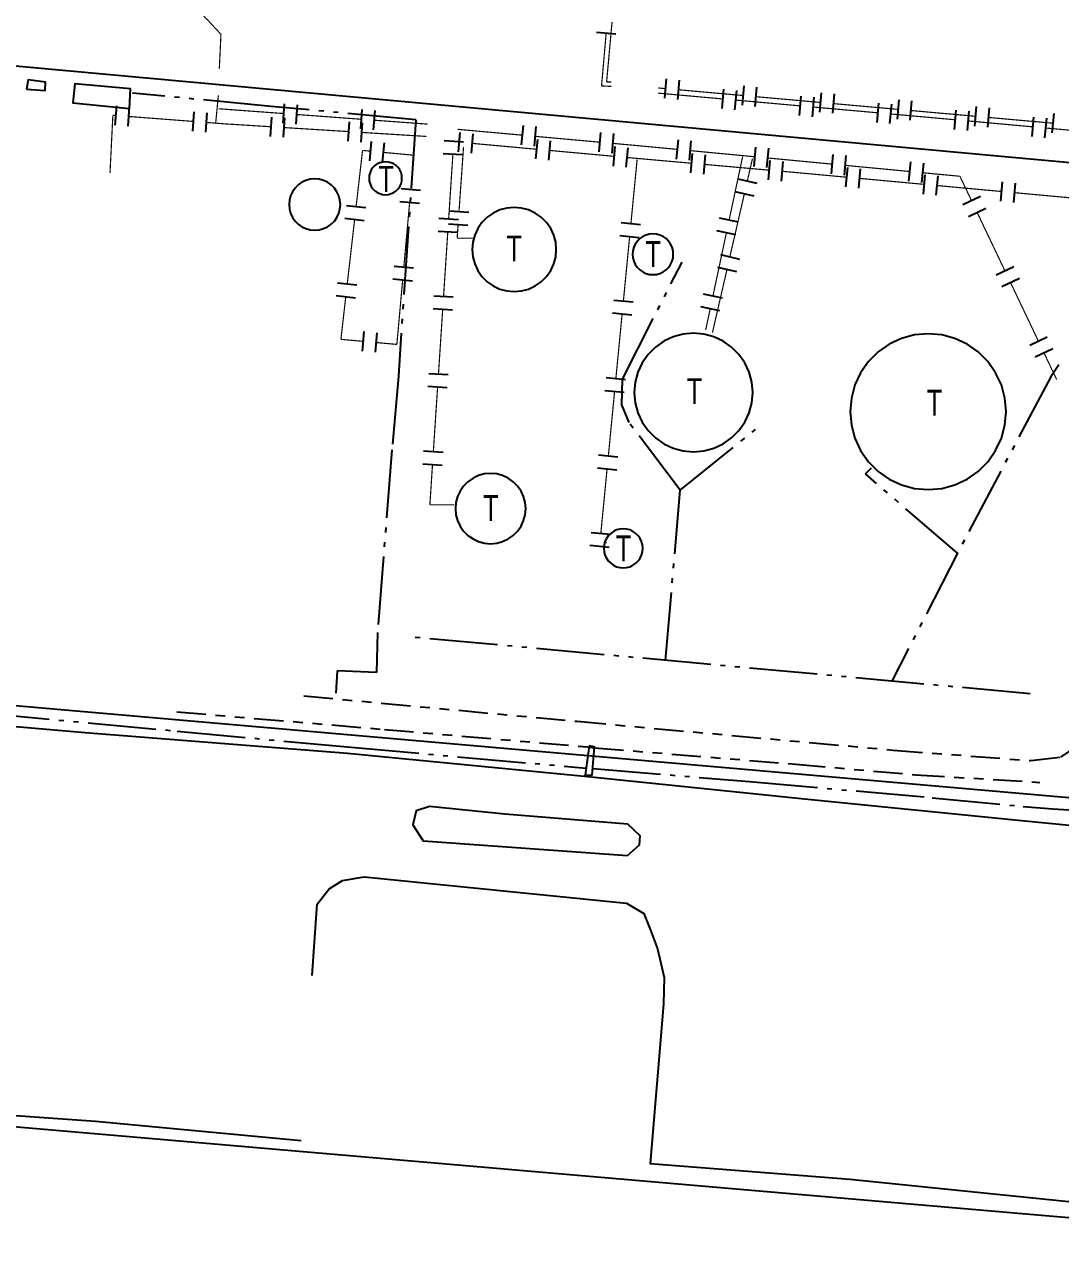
# Model space of a CAD drawing. Extents: x 200604 to 201918, y 4843538 to 4845237.
# Drawn here: x 200988.6 to 201148.4, y 4844541.1 to 4844729.3 of the extents above; entities that cross this region are included whole.
import ezdxf

# ---------------------------------------------------------------- set-up
doc = ezdxf.new("R2010")
doc.units = 0
doc.header["$LTSCALE"] = 1.5
doc.header["$MEASUREMENT"] = 0
doc.linetypes.add('TRACO_05', pattern=[11, 7, -1, 0.5, -1, 0.5, -1])
doc.linetypes.add('TRACO_25', pattern=[8, 3, -1, 1, -1, 1, -1])
for name, color, linetype in [('CD_MALHA_LOTES', 7, 'CONTINUOUS'), ('HD-ADUTORAS', 170, 'CONTINUOUS'), ('HD-RESERV-ETA', 7, 'CONTINUOUS'), ('HD-TANQUE-PC', 170, 'CONTINUOUS'), ('HD-VALAS-DRENOS', 170, 'CONTINUOUS'), ('SV-ESTIVAS', 7, 'CONTINUOUS'), ('SV-RUA-NAO-PAV', 7, 'CONTINUOUS'), ('SV-RUA-PAVIM', 7, 'CONTINUOUS')]:
    doc.layers.add(name, color=color, linetype=linetype)
doc.styles.add('ARIAL', font='ARIAL.SHX')

msp = doc.modelspace()

# ---------------------------------------------------------------- linework, layer by layer
at = {"layer": 'CD_MALHA_LOTES', "linetype": 'Continuous', "flags": 128}
for points in [[(200919.884663, 4844729.054764), (201164.47, 4844706.65)], [(200950.073745, 4844627.499489), (201188.57, 4844606.69)], [(201197.37, 4844541.11), (200966.55, 4844561.021025)]]:
    msp.add_lwpolyline(points, dxfattribs=at)
at = {"layer": 'HD-ADUTORAS', "const_width": 0.18}
for points in [[(201018.92, 4844727.77), (201015.704006, 4844731.20306)], [(201078.4, 4844720.41), (201079.237096, 4844729.662209)], [(201018.67, 4844722.48), (201018.906031, 4844727.474426)], [(201018.906031, 4844727.474426), (201018.92, 4844727.77)], [(201078.330734, 4844727.912627), (201077.632541, 4844719.943152)], [(201077.632541, 4844719.943152), (201077.62, 4844719.8)], [(201077.62, 4844719.8), (201078.475356, 4844719.759814)], [(201079.11, 4844720.41), (201078.4, 4844720.41)], [(201078.475356, 4844719.759814), (201079.11, 4844719.73)], [(201086.519579, 4844719.475745), (201086.36, 4844719.49)], [(201087.515612, 4844719.386762), (201086.519579, 4844719.475745)], [(201018.11, 4844714.1), (201018.494997, 4844718.081429)], [(201018.494997, 4844718.081429), (201018.52, 4844718.34)], [(201086.33, 4844718.69), (201096.2902, 4844717.798696)], [(201099.46801, 4844718.318968), (201089.507679, 4844719.208796)], [(201098.28224, 4844717.620435), (201108.242439, 4844716.729131)], [(201111.420408, 4844717.251175), (201101.460077, 4844718.141003)], [(201018.59, 4844716.28), (201028.56304, 4844715.546187)], [(201110.234479, 4844716.55087), (201120.194679, 4844715.659566)], [(201123.372806, 4844716.183381), (201113.412475, 4844717.073209)], [(201122.186719, 4844715.481305), (201127.166819, 4844715.035653)], [(201135.325204, 4844715.115587), (201125.364872, 4844716.005415)], [(201002.25, 4844715.28), (201001.828432, 4844706.771984)], [(201002.730132, 4844715.243111), (201002.25, 4844715.28)], [(201014.694867, 4844714.323809), (201004.724254, 4844715.089894)], [(201019.56, 4844713.95), (201016.688989, 4844714.170592)], [(201019.680293, 4844713.942488), (201019.56, 4844713.95)], [(201026.666678, 4844713.50612), (201019.680293, 4844713.942488)], [(201030.557647, 4844715.399424), (201040.530687, 4844714.665611)], [(201042.525295, 4844714.518849), (201050.503727, 4844713.931798)], [(201050.503727, 4844713.931798), (201050.8, 4844713.91)], [(201127.166819, 4844715.035653), (201127.23, 4844715.03)], [(201127.23, 4844715.03), (201132.14628, 4844714.582926)], [(201134.138061, 4844714.401798), (201144.096968, 4844713.49616)], [(201147.277602, 4844714.047794), (201137.31727, 4844714.937622)], [(201038.643339, 4844712.75806), (201028.662788, 4844713.381443)], [(201050.62, 4844712.01), (201040.639449, 4844712.633383)], [(201055.42, 4844713.11), (201065.379287, 4844712.208559)], [(201067.371145, 4844712.028271), (201077.330432, 4844711.12683)], [(201146.088749, 4844713.315032), (201156.047656, 4844712.409393)], [(201040.76, 4844709.86), (201039.762896, 4844701.160711)], [(201041.002668, 4844709.837021), (201040.76, 4844709.86)], [(201041.998215, 4844709.742746), (201041.002668, 4844709.837021)], [(201056.331348, 4844710.364231), (201055.633798, 4844700.38859)], [(201067.635837, 4844710.033658), (201057.677151, 4844710.941723)], [(201079.58626, 4844708.943981), (201069.627574, 4844709.852045)], [(201079.32229, 4844710.946542), (201082.310076, 4844710.67611)], [(201082.310076, 4844710.67611), (201082.93, 4844710.62)], [(201082.93, 4844710.62), (201089.278911, 4844710.01637)], [(201091.269932, 4844709.827072), (201101.225039, 4844708.880579)], [(201048.68, 4844709.11), (201043.989307, 4844709.554195)], [(201048.205125, 4844703.843042), (201048.65411, 4844708.822843)], [(201048.65411, 4844708.822843), (201048.68, 4844709.11)], [(201054.040061, 4844699.324809), (201054.695739, 4844709.30329)], [(201082.92, 4844708.64), (201081.577997, 4844708.762368)], [(201083.11, 4844708.48), (201082.143295, 4844698.526836)], [(201083.569865, 4844708.582212), (201082.92, 4844708.64)], [(201091.53842, 4844707.873604), (201083.569865, 4844708.582212)], [(201099.38, 4844708.9), (201097.295201, 4844699.119733)], [(201100.101364, 4844705.138906), (201100.774035, 4844708.062519)], [(201100.774035, 4844708.062519), (201100.9, 4844708.61)], [(201103.21606, 4844708.691281), (201113.171167, 4844707.744788)], [(201001.828432, 4844706.771984), (201001.81, 4844706.4)], [(201103.491253, 4844706.810692), (201093.530559, 4844707.696452)], [(201107.21, 4844706.48), (201105.483392, 4844706.63354)], [(201107.475455, 4844706.455551), (201107.21, 4844706.48)], [(201115.441736, 4844705.721815), (201107.475455, 4844706.455551)], [(201115.162189, 4844707.55549), (201125.117295, 4844706.608997)], [(201127.108317, 4844706.419699), (201132.08587, 4844705.946452)], [(201127.391157, 4844704.62121), (201117.433306, 4844705.538381)], [(201139.340579, 4844703.520605), (201129.382728, 4844704.437776)], [(201132.08587, 4844705.946452), (201132.89, 4844705.87)], [(201132.89, 4844705.87), (201134.692059, 4844702.084832)], [(201097.410682, 4844693.444453), (201099.652917, 4844703.18983)], [(201151.29, 4844702.42), (201141.332149, 4844703.337171)], [(201047.127563, 4844691.891521), (201048.025531, 4844701.851122)], [(201039.535148, 4844699.173721), (201038.396413, 4844689.238768)], [(201135.551769, 4844700.279037), (201139.850323, 4844691.250059)], [(201053.253248, 4844687.350632), (201053.908926, 4844697.329113)], [(201055.494288, 4844698.393461), (201055.354778, 4844696.398333)], [(201096.878241, 4844697.16368), (201094.793443, 4844687.383414)], [(201055.354778, 4844696.398333), (201055.35, 4844696.33)], [(201055.35, 4844696.33), (201057.2815, 4844696.330542)], [(201057.2815, 4844696.330542), (201057.89, 4844696.33)], [(201081.949954, 4844696.536203), (201080.98325, 4844686.583038)], [(201094.72, 4844681.75), (201096.962235, 4844691.495377)], [(201046.05, 4844679.94), (201046.947969, 4844689.899601)], [(201140.710033, 4844689.444263), (201145.008587, 4844680.415286)], [(201038.168666, 4844687.251778), (201037.485425, 4844681.290806)], [(201052.466435, 4844675.376454), (201053.122112, 4844685.354935)], [(201094.376483, 4844685.42736), (201093.751043, 4844682.49328)], [(201080.789909, 4844684.592405), (201079.823204, 4844674.639241)], [(201093.751043, 4844682.49328), (201093.68, 4844682.16)], [(201037.485425, 4844681.290806), (201037.42, 4844680.72)], [(201037.42, 4844680.72), (201040.831551, 4844680.411655)], [(201042.823431, 4844680.231624), (201045.811252, 4844679.961578)], [(201045.811252, 4844679.961578), (201046.05, 4844679.94)], [(201145.868298, 4844678.60949), (201147.587719, 4844674.997899)], [(201147.587719, 4844674.997899), (201147.82, 4844674.51)], [(201051.679622, 4844663.402277), (201052.335299, 4844673.380758)], [(201079.629863, 4844672.648608), (201078.663158, 4844662.695444)], [(201051.14, 4844655.19), (201051.548486, 4844661.406581)], [(201078.469817, 4844660.704811), (201077.503113, 4844650.751646)], [(201051.910011, 4844655.192013), (201051.14, 4844655.19)], [(201054.91, 4844655.2), (201051.910011, 4844655.192013)], [(201078.281906, 4844649.384389), (201078.41, 4844649.34)]]:
    msp.add_lwpolyline(points, dxfattribs=at)
at = {"layer": 'HD-ADUTORAS'}
for points in [[(201079.825011, 4844727.781716), (201076.836458, 4844728.043538)], [(201087.382138, 4844717.892712), (201087.649087, 4844720.880812)], [(201089.374204, 4844717.714747), (201089.641153, 4844720.702846)], [(201099.334536, 4844716.824919), (201099.601484, 4844719.813018)], [(201101.326602, 4844716.646953), (201101.593551, 4844719.635052)], [(201096.423895, 4844719.292726), (201096.156504, 4844716.304666)], [(201098.415935, 4844719.114465), (201098.148544, 4844716.126405)], [(201108.376135, 4844718.223161), (201108.108744, 4844715.235101)], [(201110.368175, 4844718.0449), (201110.100783, 4844715.05684)], [(201111.286934, 4844715.757125), (201111.553882, 4844718.745224)], [(201113.279, 4844715.579159), (201113.545949, 4844718.567259)], [(201123.239332, 4844714.689331), (201123.50628, 4844717.677431)], [(201125.231398, 4844714.511366), (201125.498347, 4844717.499465)], [(201002.615219, 4844713.747519), (201002.845044, 4844716.738703)], [(201004.609341, 4844713.594302), (201004.839167, 4844716.585486)], [(201014.579954, 4844712.828217), (201014.809779, 4844715.819401)], [(201016.574076, 4844712.675), (201016.803902, 4844715.666184)], [(201028.673112, 4844717.042143), (201028.452968, 4844714.050231)], [(201030.667719, 4844716.89538), (201030.447576, 4844713.903468)], [(201040.640759, 4844716.161567), (201040.420615, 4844713.169655)], [(201042.635367, 4844716.014805), (201042.415223, 4844713.022893)], [(201120.328374, 4844717.153596), (201120.060983, 4844714.165536)], [(201122.320414, 4844716.975335), (201122.053023, 4844713.987275)], [(201132.282126, 4844716.076762), (201132.010434, 4844713.08909)], [(201134.273907, 4844715.895634), (201134.002216, 4844712.907962)], [(201135.19173, 4844713.621538), (201135.458678, 4844716.609637)], [(201137.183796, 4844713.443572), (201137.450745, 4844716.431671)], [(201026.573171, 4844712.009037), (201026.760186, 4844715.003202)], [(201028.569281, 4844711.884361), (201028.756296, 4844714.878526)], [(201038.549832, 4844711.260977), (201038.736847, 4844714.255143)], [(201040.545942, 4844711.136301), (201040.732957, 4844714.130466)], [(201065.514503, 4844713.702452), (201065.244071, 4844710.714666)], [(201144.232814, 4844714.989996), (201143.961122, 4844712.002324)], [(201146.224595, 4844714.808868), (201145.952903, 4844711.821196)], [(201147.144128, 4844712.553744), (201147.411076, 4844715.541843)], [(201055.549204, 4844709.629533), (201055.821624, 4844712.617138)], [(201057.540942, 4844709.44792), (201057.813361, 4844712.435526)], [(201067.506361, 4844713.522164), (201067.235929, 4844710.534378)], [(201077.465648, 4844712.620723), (201077.195216, 4844709.632937)], [(201079.457506, 4844712.440435), (201079.187074, 4844709.452649)], [(201041.856802, 4844708.249426), (201042.139628, 4844711.236065)], [(201043.847894, 4844708.060876), (201044.13072, 4844711.047514)], [(201053.330102, 4844711.397338), (201056.323646, 4844711.200635)], [(201067.499627, 4844708.539855), (201067.772046, 4844711.527461)], [(201069.491364, 4844708.358243), (201069.763784, 4844711.345848)], [(201079.45005, 4844707.450178), (201079.722469, 4844710.437784)], [(201081.441787, 4844707.268565), (201081.714206, 4844710.256171)], [(201089.420885, 4844711.509636), (201089.136937, 4844708.523104)], [(201091.411906, 4844711.320338), (201091.127958, 4844708.333806)], [(201101.367013, 4844710.373845), (201101.083065, 4844707.387313)], [(201103.358034, 4844710.184547), (201103.074087, 4844707.198015)], [(201053.198966, 4844709.401642), (201056.192511, 4844709.204939)], [(201091.405556, 4844706.379499), (201091.671284, 4844709.367708)], [(201093.397695, 4844706.202347), (201093.663423, 4844709.190556)], [(201103.358389, 4844705.316587), (201103.624117, 4844708.304796)], [(201105.350528, 4844705.139435), (201105.616256, 4844708.127644)], [(201113.313141, 4844709.238054), (201113.029193, 4844706.251522)], [(201115.304163, 4844709.048756), (201115.020215, 4844706.062224)], [(201125.259269, 4844708.102263), (201124.975322, 4844705.115731)], [(201115.304161, 4844704.228137), (201115.579312, 4844707.215492)], [(201117.295731, 4844704.044703), (201117.570882, 4844707.032058)], [(201127.250291, 4844707.912965), (201126.966343, 4844704.926433)], [(201098.639557, 4844705.475241), (201101.563171, 4844704.802571)], [(201127.253582, 4844703.127532), (201127.528733, 4844706.114887)], [(201129.245152, 4844702.944098), (201129.520303, 4844705.931453)], [(201139.203003, 4844702.026927), (201139.478154, 4844705.014283)], [(201141.194573, 4844701.843493), (201141.469725, 4844704.830848)], [(201046.711185, 4844703.977738), (201049.699065, 4844703.708347)], [(201098.19111, 4844703.526166), (201101.114724, 4844702.853495)], [(201136.046405, 4844702.729615), (201133.337712, 4844701.440049)], [(201041.253138, 4844700.989901), (201038.272653, 4844701.331521)], [(201046.531591, 4844701.985818), (201049.519472, 4844701.716427)], [(201057.130144, 4844700.283957), (201054.137452, 4844700.493222)], [(201136.906116, 4844700.92382), (201134.197423, 4844699.634254)], [(201041.025391, 4844699.00291), (201038.044906, 4844699.344531)], [(201052.543289, 4844699.423161), (201055.536833, 4844699.226457)], [(201083.63627, 4844698.38183), (201080.650321, 4844698.671841)], [(201098.762241, 4844698.807014), (201095.828161, 4844699.432453)], [(201052.412153, 4844697.427464), (201055.405698, 4844697.230761)], [(201056.990634, 4844698.288829), (201053.997942, 4844698.498094)], [(201098.345281, 4844696.85096), (201095.411201, 4844697.4764)], [(201083.442929, 4844696.391197), (201080.45698, 4844696.681208)], [(201095.948875, 4844693.780788), (201098.872489, 4844693.108118)], [(201045.633622, 4844692.026217), (201048.621503, 4844691.756826)], [(201095.500428, 4844691.831713), (201098.424042, 4844691.159042)], [(201141.204669, 4844691.894842), (201138.495976, 4844690.605276)], [(201039.886656, 4844689.067958), (201036.90617, 4844689.409578)], [(201045.454029, 4844690.034296), (201048.441909, 4844689.764906)], [(201142.06438, 4844690.089046), (201139.355687, 4844688.79948)], [(201039.658909, 4844687.080967), (201036.678423, 4844687.422588)], [(201051.756476, 4844687.448983), (201054.75002, 4844687.25228)], [(201096.260483, 4844687.070694), (201093.326403, 4844687.696133)], [(201051.62534, 4844685.453287), (201054.618885, 4844685.256584)], [(201082.476224, 4844686.438033), (201079.490275, 4844686.728044)], [(201095.843523, 4844685.11464), (201092.909443, 4844685.74008)], [(201082.282883, 4844684.4474), (201079.296934, 4844684.737411)], [(201040.966574, 4844681.905566), (201040.696527, 4844678.917745)], [(201042.958455, 4844681.725535), (201042.688408, 4844678.737714)], [(201146.362933, 4844681.060069), (201143.65424, 4844679.770503)], [(201147.222644, 4844679.254273), (201144.513951, 4844677.964707)], [(201050.969663, 4844675.474806), (201053.963207, 4844675.278103)], [(201081.316179, 4844674.494235), (201078.330229, 4844674.784247)], [(201050.838527, 4844673.47911), (201053.832072, 4844673.282406)], [(201081.122838, 4844672.503602), (201078.136888, 4844672.793614)], [(201050.18285, 4844663.500628), (201053.176394, 4844663.303925)], [(201050.051714, 4844661.504932), (201053.045258, 4844661.308229)], [(201080.156133, 4844662.550438), (201077.170184, 4844662.840449)], [(201079.962792, 4844660.559805), (201076.976843, 4844660.849816)], [(201078.996087, 4844650.606641), (201076.010138, 4844650.896652)], [(201078.802747, 4844648.616008), (201075.816797, 4844648.906019)]]:
    msp.add_lwpolyline(points, dxfattribs=at)
at = {"layer": 'HD-RESERV-ETA', "linetype": 'Continuous'}
for points in [[(200988.91, 4844719.29, 8.09), (200991.82, 4844719.1, 8.09), (200991.87, 4844720.37, 8.09), (200989.17, 4844720.72, 8.09)], [(201004.82, 4844716.34, 7.92), (201004.95, 4844719.35, 7.92), (200996.39, 4844720.13, 7.92), (200996.1, 4844717.2, 7.92)], [(201033.38, 4844705.47, 8.35), (201032.7, 4844705.41, 8.35), (201032.03, 4844705.23, 8.35), (201031.41, 4844704.94, 8.35), (201030.84, 4844704.54, 8.35), (201030.35, 4844704.05, 8.35), (201029.96, 4844703.49, 8.35), (201029.67, 4844702.86, 8.35), (201029.49, 4844702.2, 8.35), (201029.43, 4844701.51, 8.35), (201029.49, 4844700.82, 8.35), (201029.67, 4844700.16, 8.35), (201029.96, 4844699.53, 8.35), (201030.35, 4844698.97, 8.35), (201030.84, 4844698.48, 8.35), (201031.41, 4844698.09, 8.35), (201032.03, 4844697.8, 8.35), (201032.7, 4844697.62, 8.35), (201033.38, 4844697.56, 8.35), (201034.07, 4844697.62, 8.35), (201034.74, 4844697.8, 8.35), (201035.36, 4844698.09, 8.35), (201035.93, 4844698.48, 8.35), (201036.41, 4844698.97, 8.35), (201036.81, 4844699.53, 8.35), (201037.1, 4844700.16, 8.35), (201037.28, 4844700.82, 8.35), (201037.34, 4844701.51, 8.35), (201037.28, 4844702.2, 8.35), (201037.1, 4844702.86, 8.35), (201036.81, 4844703.49, 8.35), (201036.41, 4844704.05, 8.35), (201035.93, 4844704.54, 8.35), (201035.36, 4844704.94, 8.35), (201034.74, 4844705.23, 8.35), (201034.07, 4844705.41, 8.35)]]:
    msp.add_polyline3d(points, close=True, dxfattribs=at)
at = {"layer": 'HD-TANQUE-PC', "linetype": 'Continuous'}
for points in [[(201044.3, 4844708.11, 16.870001), (201043.86, 4844708.07, 16.870001), (201043.43, 4844707.96, 16.870001), (201043.03, 4844707.77, 16.870001), (201042.67, 4844707.52, 16.870001), (201042.36, 4844707.21, 16.870001), (201042.1, 4844706.84, 16.870001), (201041.92, 4844706.44, 16.870001), (201041.8, 4844706.01, 16.870001), (201041.76, 4844705.57, 16.870001), (201041.8, 4844705.13, 16.870001), (201041.92, 4844704.7, 16.870001), (201042.1, 4844704.3, 16.870001), (201042.36, 4844703.94, 16.870001), (201042.67, 4844703.63, 16.870001), (201043.03, 4844703.37, 16.870001), (201043.43, 4844703.19, 16.870001), (201043.86, 4844703.07, 16.870001), (201044.3, 4844703.03, 16.870001), (201044.74, 4844703.07, 16.870001), (201045.17, 4844703.19, 16.870001), (201045.57, 4844703.37, 16.870001), (201045.94, 4844703.63, 16.870001), (201046.25, 4844703.94, 16.870001), (201046.5, 4844704.3, 16.870001), (201046.69, 4844704.7, 16.870001), (201046.8, 4844705.13, 16.870001), (201046.84, 4844705.57, 16.870001), (201046.8, 4844706.01, 16.870001), (201046.69, 4844706.44, 16.870001), (201046.5, 4844706.84, 16.870001), (201046.25, 4844707.21, 16.870001), (201045.94, 4844707.52, 16.870001), (201045.57, 4844707.77, 16.870001), (201045.17, 4844707.96, 16.870001), (201044.74, 4844708.07, 16.870001)], [(201064.16, 4844701.06, 21.01), (201063.03, 4844700.96, 21.01), (201061.94, 4844700.67, 21.01), (201060.91, 4844700.19, 21.01), (201059.98, 4844699.54, 21.01), (201059.18, 4844698.74, 21.01), (201058.54, 4844697.81, 21.01), (201058.06, 4844696.79, 21.01), (201057.76, 4844695.7, 21.01), (201057.67, 4844694.57, 21.01), (201057.76, 4844693.44, 21.01), (201058.06, 4844692.35, 21.01), (201058.54, 4844691.32, 21.01), (201059.18, 4844690.4, 21.01), (201059.98, 4844689.6, 21.01), (201060.91, 4844688.95, 21.01), (201061.94, 4844688.47, 21.01), (201063.03, 4844688.18, 21.01), (201064.16, 4844688.08, 21.01), (201065.28, 4844688.18, 21.01), (201066.37, 4844688.47, 21.01), (201067.4, 4844688.95, 21.01), (201068.33, 4844689.6, 21.01), (201069.13, 4844690.4, 21.01), (201069.78, 4844691.32, 21.01), (201070.25, 4844692.35, 21.01), (201070.55, 4844693.44, 21.01), (201070.64, 4844694.57, 21.01), (201070.55, 4844695.7, 21.01), (201070.25, 4844696.79, 21.01), (201069.78, 4844697.81, 21.01), (201069.13, 4844698.74, 21.01), (201068.33, 4844699.54, 21.01), (201067.4, 4844700.19, 21.01), (201066.37, 4844700.67, 21.01), (201065.28, 4844700.96, 21.01)], [(201085.55, 4844696.99, 13.86), (201085, 4844696.94, 13.86), (201084.47, 4844696.8, 13.86), (201083.98, 4844696.56, 13.86), (201083.53, 4844696.25, 13.86), (201083.14, 4844695.86, 13.86), (201082.82, 4844695.41, 13.86), (201082.59, 4844694.92, 13.86), (201082.45, 4844694.39, 13.86), (201082.4, 4844693.84, 13.86), (201082.45, 4844693.3, 13.86), (201082.59, 4844692.77, 13.86), (201082.82, 4844692.27, 13.86), (201083.14, 4844691.82, 13.86), (201083.53, 4844691.43, 13.86), (201083.98, 4844691.12, 13.86), (201084.47, 4844690.89, 13.86), (201085, 4844690.74, 13.86), (201085.55, 4844690.7, 13.86), (201086.09, 4844690.74, 13.86), (201086.62, 4844690.89, 13.86), (201087.12, 4844691.12, 13.86), (201087.57, 4844691.43, 13.86), (201087.96, 4844691.82, 13.86), (201088.27, 4844692.27, 13.86), (201088.5, 4844692.77, 13.86), (201088.64, 4844693.3, 13.86), (201088.69, 4844693.84, 13.86), (201088.64, 4844694.39, 13.86), (201088.5, 4844694.92, 13.86), (201088.27, 4844695.41, 13.86), (201087.96, 4844695.86, 13.86), (201087.57, 4844696.25, 13.86), (201087.12, 4844696.56, 13.86), (201086.62, 4844696.8, 13.86), (201086.09, 4844696.94, 13.86)], [(201091.81, 4844681.66, 19.129999), (201090.22, 4844681.52, 19.129999), (201088.68, 4844681.11, 19.129999), (201087.24, 4844680.43, 19.129999), (201085.94, 4844679.52, 19.129999), (201084.81, 4844678.39, 19.129999), (201083.9, 4844677.09, 19.129999), (201083.22, 4844675.65, 19.129999), (201082.81, 4844674.11, 19.129999), (201082.67, 4844672.52, 19.129999), (201082.81, 4844670.94, 19.129999), (201083.22, 4844669.4, 19.129999), (201083.9, 4844667.96, 19.129999), (201084.81, 4844666.65, 19.129999), (201085.94, 4844665.53, 19.129999), (201087.24, 4844664.61, 19.129999), (201088.68, 4844663.94, 19.129999), (201090.22, 4844663.53, 19.129999), (201091.81, 4844663.39, 19.129999), (201093.39, 4844663.53, 19.129999), (201094.93, 4844663.94, 19.129999), (201096.37, 4844664.61, 19.129999), (201097.68, 4844665.53, 19.129999), (201098.8, 4844666.65, 19.129999), (201099.72, 4844667.96, 19.129999), (201100.39, 4844669.4, 19.129999), (201100.8, 4844670.94, 19.129999), (201100.94, 4844672.52, 19.129999), (201100.8, 4844674.11, 19.129999), (201100.39, 4844675.65, 19.129999), (201099.72, 4844677.09, 19.129999), (201098.8, 4844678.39, 19.129999), (201097.68, 4844679.52, 19.129999), (201096.37, 4844680.43, 19.129999), (201094.93, 4844681.11, 19.129999), (201093.39, 4844681.52, 19.129999)], [(201127.99, 4844681.59, 17.309999), (201125.9, 4844681.41, 17.309999), (201123.88, 4844680.87, 17.309999), (201121.98, 4844679.98, 17.309999), (201120.26, 4844678.78, 17.309999), (201118.78, 4844677.3, 17.309999), (201117.58, 4844675.58, 17.309999), (201116.69, 4844673.68, 17.309999), (201116.15, 4844671.66, 17.309999), (201115.97, 4844669.57, 17.309999), (201116.15, 4844667.48, 17.309999), (201116.69, 4844665.46, 17.309999), (201117.58, 4844663.56, 17.309999), (201118.78, 4844661.84, 17.309999), (201120.26, 4844660.36, 17.309999), (201121.98, 4844659.16, 17.309999), (201123.88, 4844658.28, 17.309999), (201125.9, 4844657.73, 17.309999), (201127.99, 4844657.55, 17.309999), (201130.08, 4844657.73, 17.309999), (201132.1, 4844658.28, 17.309999), (201134, 4844659.16, 17.309999), (201135.71, 4844660.36, 17.309999), (201137.2, 4844661.84, 17.309999), (201138.4, 4844663.56, 17.309999), (201139.28, 4844665.46, 17.309999), (201139.83, 4844667.48, 17.309999), (201140.01, 4844669.57, 17.309999), (201139.83, 4844671.66, 17.309999), (201139.28, 4844673.68, 17.309999), (201138.4, 4844675.58, 17.309999), (201137.2, 4844677.3, 17.309999), (201135.71, 4844678.78, 17.309999), (201134, 4844679.98, 17.309999), (201132.1, 4844680.87, 17.309999), (201130.08, 4844681.41, 17.309999)], [(201060.5, 4844660.04, 20.98), (201059.56, 4844659.96, 20.98), (201058.65, 4844659.71, 20.98), (201057.8, 4844659.31, 20.98), (201057.02, 4844658.77, 20.98), (201056.35, 4844658.1, 20.98), (201055.81, 4844657.33, 20.98), (201055.41, 4844656.47, 20.98), (201055.17, 4844655.56, 20.98), (201055.09, 4844654.62, 20.98), (201055.17, 4844653.68, 20.98), (201055.41, 4844652.77, 20.98), (201055.81, 4844651.91, 20.98), (201056.35, 4844651.14, 20.98), (201057.02, 4844650.47, 20.98), (201057.8, 4844649.93, 20.98), (201058.65, 4844649.53, 20.98), (201059.56, 4844649.28, 20.98), (201060.5, 4844649.2, 20.98), (201061.45, 4844649.28, 20.98), (201062.36, 4844649.53, 20.98), (201063.21, 4844649.93, 20.98), (201063.99, 4844650.47, 20.98), (201064.66, 4844651.14, 20.98), (201065.2, 4844651.91, 20.98), (201065.6, 4844652.77, 20.98), (201065.84, 4844653.68, 20.98), (201065.92, 4844654.62, 20.98), (201065.84, 4844655.56, 20.98), (201065.6, 4844656.47, 20.98), (201065.2, 4844657.33, 20.98), (201064.66, 4844658.1, 20.98), (201063.99, 4844658.77, 20.98), (201063.21, 4844659.31, 20.98), (201062.36, 4844659.71, 20.98), (201061.45, 4844659.96, 20.98)], [(201080.96, 4844651.5, 13.9), (201080.44, 4844651.46, 13.9), (201079.93, 4844651.32, 13.9), (201079.46, 4844651.1, 13.9), (201079.03, 4844650.8, 13.9), (201078.66, 4844650.43, 13.9), (201078.36, 4844650, 13.9), (201078.13, 4844649.52, 13.9), (201078, 4844649.01, 13.9), (201077.95, 4844648.49, 13.9), (201078, 4844647.97, 13.9), (201078.13, 4844647.46, 13.9), (201078.36, 4844646.99, 13.9), (201078.66, 4844646.56, 13.9), (201079.03, 4844646.19, 13.9), (201079.46, 4844645.89, 13.9), (201079.93, 4844645.66, 13.9), (201080.44, 4844645.53, 13.9), (201080.96, 4844645.48, 13.9), (201081.49, 4844645.53, 13.9), (201081.99, 4844645.66, 13.9), (201082.47, 4844645.89, 13.9), (201082.9, 4844646.19, 13.9), (201083.27, 4844646.56, 13.9), (201083.57, 4844646.99, 13.9), (201083.79, 4844647.46, 13.9), (201083.93, 4844647.97, 13.9), (201083.97, 4844648.49, 13.9), (201083.93, 4844649.01, 13.9), (201083.79, 4844649.52, 13.9), (201083.57, 4844650, 13.9), (201083.27, 4844650.43, 13.9), (201082.9, 4844650.8, 13.9), (201082.47, 4844651.1, 13.9), (201081.99, 4844651.32, 13.9), (201081.49, 4844651.46, 13.9)]]:
    msp.add_polyline3d(points, close=True, dxfattribs=at)
at = {"layer": 'HD-VALAS-DRENOS', "linetype": 'TRACO_05'}
for points in [[(201048.97, 4844714.58, 8.16), (201026.69, 4844716.63, 8.09), (201005.29, 4844718.69, 7.86)], [(201048.97, 4844714.58, 7.94), (201046.29, 4844675.03, 7.96), (201045.3, 4844663.66, 8.38), (201043.05, 4844635.49, 8.38), (201042.92, 4844629.36, 8.38), (201036.83, 4844629.61, 8.44), (201036.62, 4844626.16, 8.92)], [(201089.76, 4844657.48, 8.3), (201081.87, 4844667.88, 8.3), (201080.76, 4844670.63, 8.3), (201080.83, 4844674.6, 8.31), (201090.03, 4844692.64, 8.29)], [(201148.13, 4844676.79, 8.35), (201146.91, 4844674.96, 8.19), (201132.5, 4844647.73, 8.22), (201122.41, 4844628.01, 8.26)], [(201087.48, 4844631.21, 8.3), (201089.76, 4844657.48, 8.3), (201101.37, 4844666.82, 8.3)], [(201132.5, 4844647.73, 8.29), (201118.32, 4844659.96, 8.26), (201119.26, 4844660.91, 8.27)], [(201143.75, 4844626.05, 8.44), (201047.99, 4844634.84, 8.28)], [(200965.56, 4844624.64, 9.01), (201012.18, 4844620.31, 8.62), (201038.98, 4844617.8, 8.67), (201075.25, 4844614.6, 8.72)], [(201076.25, 4844614.53, 8.74), (201100.46, 4844612.52, 8.72), (201128.62, 4844610.03, 8.7), (201142.65, 4844608.69, 8.7), (201147.23, 4844608.31, 8.7), (201152.11, 4844608.01, 8.7), (201159.23, 4844607.1, 8.9)]]:
    msp.add_polyline3d(points, dxfattribs=at)
at = {"layer": 'SV-ESTIVAS', "linetype": 'Continuous'}
msp.add_polyline3d([(201075.72, 4844618.05, 9.53), (201075.09, 4844613.53, 8.98), (201076.16, 4844613.56, 8.99), (201076.54, 4844617.89, 9.63)], close=True, dxfattribs=at)
at = {"layer": 'SV-RUA-NAO-PAV', "linetype": 'TRACO_25'}
for points in [[(201031.7, 4844625.73, 9.02), (201073.81, 4844621.81, 9.35), (201122.62, 4844617.37, 9.98), (201143.82, 4844615.75, 10.09), (201148.45, 4844616.29, 9.99), (201153.05, 4844619.34, 9.89)], [(201012.11, 4844623.27, 9.11), (201044.13, 4844620.57, 9.11), (201075.67, 4844617.85, 9.62), (201076.51, 4844617.74, 9.62), (201107.6, 4844615.19, 9.62), (201126.04, 4844613.57, 9.92), (201145.24, 4844612.4, 9.93)]]:
    msp.add_polyline3d(points, dxfattribs=at)
at = {"layer": 'SV-RUA-PAVIM', "linetype": 'Continuous'}
for points in [[(201159.23, 4844604.8, 8.66), (201142.38, 4844606.47, 8.66), (201108.9, 4844609.8, 8.71), (201075.51, 4844613.24, 8.73), (201038.45, 4844616.83, 8.86), (200997.98, 4844620.02, 8.97), (200961.08, 4844623.23, 9.28), (200960.32, 4844614.06, 9.24), (200958.29, 4844611.1, 9.25), (200955.09, 4844611.02, 9.25), (200953.07, 4844611.61, 9.25), (200949.05, 4844613.31, 9.19)], [(201033.01, 4844582.61, 9.31), (201033.74, 4844593.6, 9.31), (201035.6, 4844596, 9.3), (201037.69, 4844597.26, 9.15), (201041.03, 4844597.81, 9.2), (201081.46, 4844593.78, 9.09), (201084.13, 4844592.18, 9.13), (201085.16, 4844589.61, 9.13), (201086.27, 4844586.71, 9.14), (201087.29, 4844582.29, 9.14), (201087.16, 4844578.17, 9.19), (201085.1, 4844553.64, 8.92), (201115.9, 4844551.21, 8.73), (201159.23, 4844546.76, 8.47)], [(200966.45, 4844562.46, 9.19), (200967.72, 4844562.43, 9.19), (200999.55, 4844560.14, 9.14), (201031.29, 4844557.14, 9.18)]]:
    msp.add_polyline3d(points, dxfattribs=at)
msp.add_polyline3d([(201062.69, 4844607.49, 9), (201051.1, 4844608.65, 9.19), (201049.03, 4844608, 9.2), (201048.53, 4844605.85, 9.2), (201050.1, 4844603.36, 9.2), (201081.6, 4844601.12, 9.05), (201083.46, 4844602.76, 9.07), (201083.56, 4844604.13, 9.1), (201081.65, 4844605.95, 9.1)], close=True, dxfattribs=at)

# ---------------------------------------------------------------- texts
at = {"layer": 'HD-TANQUE-PC', "style": 'ARIAL', "width": 0.7}
for p in [(201043.21, 4844703.46, 12.94), (201062.95, 4844692.73, 12.94), (201084.41, 4844691.88, 12.94), (201090.78, 4844670.73, 12.94), (201127.76, 4844668.95, 12.94), (201059.35, 4844652.72, 12.94), (201079.79, 4844646.47, 12.94)]:
    msp.add_text('T', height=4, dxfattribs=at).set_placement(p)

doc.saveas('drawing.dxf')
